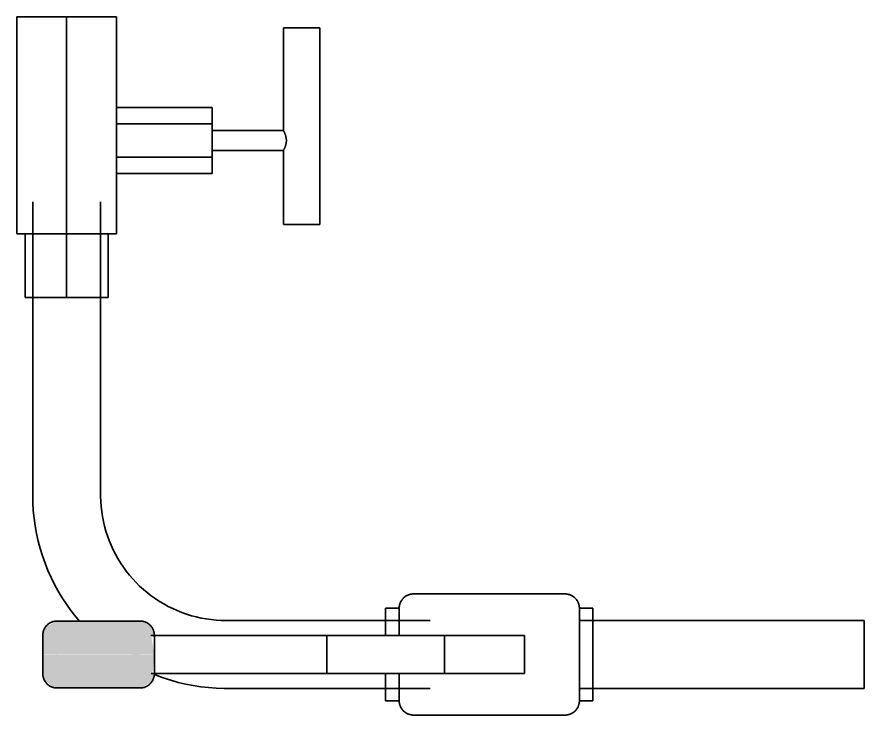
# Model space of a CAD drawing. Header units: millimetres. Extents: x -11989 to -4071, y -1478 to 4600.
# Drawn here: x -8574.5 to -8308.9, y 4125.8 to 4344.8 of the extents above; entities that cross this region are included whole.
import ezdxf

# ---------------------------------------------------------------- set-up
doc = ezdxf.new("R2010")
doc.units = ezdxf.units.MM
doc.layers.add('P-PIPE', color=7, linetype='Continuous', lineweight=35)

# ---------------------------------------------------------------- blocks, each defined once
blk = doc.blocks.new('Закладная угловая СГК_до70гр_ - Закладная угловая СГК_до70гр_-22057775-Разрез 4')
at = {"layer": 'P-PIPE', "true_color": 0xff8000}
for points in [[(-8566.45, 4144.85), (-8561.95, 4144.85), (-8561.95, 4155.35), (-8565.2, 4153.68), (-8565.44, 4153.53), (-8566.14, 4152.14), (-8566.45, 4150.05)], [(-8539.56, 4144.85), (-8535.95, 4144.85), (-8535.95, 4155.35), (-8561.95, 4155.35), (-8561.95, 4144.85)], [(-8532.11, 4144.85), (-8531.45, 4144.85), (-8532.47, 4150.85), (-8531.57, 4150.85), (-8532.11, 4152.95), (-8532.77, 4153.73), (-8534.02, 4154.54), (-8535.95, 4155.35), (-8535.95, 4144.85), (-8532.77, 4144.85)], [(-8561.95, 4134.35), (-8561.95, 4144.85), (-8566.45, 4144.84), (-8566.45, 4139.65), (-8565.88, 4137), (-8564.24, 4135.42), (-8563.88, 4135.16)], [(-8539.56, 4134.35), (-8535.95, 4134.35), (-8535.95, 4144.85), (-8561.95, 4144.84), (-8561.95, 4134.35)], [(-8535.95, 4134.35), (-8533.18, 4135.76), (-8532.77, 4136.09), (-8531.8, 4137.25), (-8531.57, 4138.85), (-8532.47, 4138.85), (-8531.95, 4139.69), (-8531.45, 4144.85), (-8535.95, 4144.84), (-8535.95, 4135.76)]]:
    blk.add_hatch(color=30, dxfattribs=at).paths.add_polyline_path(points)
at = {"layer": 'P-PIPE'}
for p, q in [((-8574.54, 4344.85), (-8558.95, 4344.85)), ((-8574.54, 4344.85), (-8574.54, 4276.85)), ((-8558.95, 4344.85), (-8543.36, 4344.85)), ((-8558.95, 4344.85), (-8558.95, 4276.85)), ((-8543.36, 4344.85), (-8543.36, 4276.85)), ((-8491, 4341.45), (-8491, 4309.24)), ((-8491, 4341.45), (-8479.54, 4341.45)), ((-8479.54, 4279.77), (-8479.54, 4341.45)), ((-8543.36, 4316.48), (-8513.36, 4316.48)), ((-8513.36, 4316.48), (-8513.36, 4311.29)), ((-8543.36, 4311.29), (-8513.36, 4311.29)), ((-8543.36, 4311.29), (-8543.36, 4300.9)), ((-8513.36, 4311.29), (-8513.36, 4300.9)), ((-8491, 4309.24), (-8513.36, 4309.24)), ((-8513.36, 4302.94), (-8491, 4302.94)), ((-8491, 4302.94), (-8491, 4279.77)), ((-8513.36, 4300.9), (-8543.36, 4300.9)), ((-8513.36, 4300.9), (-8513.36, 4295.7)), ((-8543.36, 4295.7), (-8513.36, 4295.7)), ((-8569.6, 4286.85), (-8569.6, 4194.85)), ((-8548.3, 4194.85), (-8548.3, 4286.85)), ((-8491, 4279.77), (-8479.54, 4279.77)), ((-8558.95, 4276.85), (-8574.54, 4276.85)), ((-8571.94, 4276.85), (-8571.94, 4256.85)), ((-8558.95, 4276.85), (-8558.95, 4256.85)), ((-8543.36, 4276.85), (-8558.95, 4276.85)), ((-8545.96, 4276.85), (-8545.96, 4256.85)), ((-8558.95, 4256.85), (-8571.94, 4256.85)), ((-8545.96, 4256.85), (-8558.95, 4256.85)), ((-8402.7, 4163.85), (-8450.2, 4163.85)), ((-8454.7, 4159.35), (-8458.95, 4159.35)), ((-8458.95, 4159.35), (-8458.95, 4150.9)), ((-8454.7, 4159.35), (-8454.7, 4150.9)), ((-8393.95, 4159.35), (-8398.2, 4159.35)), ((-8398.2, 4144.85), (-8398.2, 4159.35)), ((-8393.95, 4144.85), (-8393.95, 4159.35)), ((-8535.95, 4155.35), (-8561.95, 4155.35)), ((-8444.95, 4155.5), (-8508.95, 4155.5)), ((-8308.95, 4155.5), (-8398.4, 4155.5)), ((-8308.95, 4155.5), (-8308.95, 4134.2)), ((-8532.55, 4150.85), (-8477.37, 4150.85)), ((-8477.37, 4150.85), (-8440.45, 4150.85)), ((-8477.37, 4150.85), (-8477.37, 4138.85)), ((-8440.45, 4150.85), (-8415.45, 4150.85)), ((-8440.45, 4150.85), (-8440.45, 4138.85)), ((-8415.45, 4150.85), (-8415.45, 4138.85)), ((-8398.2, 4130.35), (-8398.2, 4144.85)), ((-8393.95, 4130.35), (-8393.95, 4144.85)), ((-8477.37, 4138.85), (-8532.47, 4138.85)), ((-8440.45, 4138.85), (-8477.37, 4138.85)), ((-8458.95, 4138.8), (-8458.95, 4130.35)), ((-8454.7, 4138.8), (-8454.7, 4130.35)), ((-8415.45, 4138.85), (-8440.45, 4138.85)), ((-8561.95, 4134.35), (-8535.95, 4134.35)), ((-8508.95, 4134.2), (-8444.95, 4134.2)), ((-8398.38, 4134.2), (-8308.95, 4134.2)), ((-8458.95, 4130.35), (-8454.7, 4130.35)), ((-8398.2, 4130.35), (-8393.95, 4130.35)), ((-8450.2, 4125.85), (-8402.7, 4125.85))]:
    blk.add_line(p, q, dxfattribs=at)
at = {"layer": 'P-PIPE', "flags": 128}
for points in [[(-8569.6, 4194.85), (-8569.55, 4192.42), (-8569.4, 4190), (-8569.16, 4187.59), (-8568.82, 4185.19), (-8568.39, 4182.8), (-8567.86, 4180.43), (-8567.24, 4178.09), (-8566.52, 4175.77), (-8565.71, 4173.48), (-8564.81, 4171.23), (-8563.82, 4169.02), (-8562.74, 4166.84), (-8561.58, 4164.71), (-8560.33, 4162.63), (-8559, 4160.6), (-8557.59, 4158.63), (-8556.11, 4156.71), (-8554.96, 4155.35)], [(-8508.95, 4155.5), (-8510.52, 4155.53), (-8512.09, 4155.63), (-8513.66, 4155.78), (-8515.22, 4156), (-8516.77, 4156.28), (-8518.3, 4156.63), (-8519.82, 4157.03), (-8521.33, 4157.5), (-8522.81, 4158.02), (-8524.27, 4158.61), (-8525.71, 4159.25), (-8527.12, 4159.95), (-8528.5, 4160.7), (-8529.85, 4161.51), (-8531.17, 4162.37), (-8532.45, 4163.29), (-8533.69, 4164.25), (-8534.89, 4165.27), (-8536.06, 4166.33), (-8537.18, 4167.43), (-8538.25, 4168.58), (-8539.28, 4169.78), (-8540.25, 4171.01), (-8541.18, 4172.28), (-8542.06, 4173.59), (-8542.88, 4174.93), (-8543.65, 4176.3), (-8544.37, 4177.71), (-8545.02, 4179.14), (-8545.62, 4180.59), (-8546.16, 4182.07), (-8546.65, 4183.57), (-8547.07, 4185.08), (-8547.43, 4186.62), (-8547.73, 4188.16), (-8547.96, 4189.72), (-8548.14, 4191.28), (-8548.25, 4192.85), (-8548.3, 4194.42), (-8548.3, 4194.85)], [(-8454.7, 4159.35), (-8454.69, 4159.53), (-8454.68, 4159.71), (-8454.67, 4159.89), (-8454.64, 4160.07), (-8454.61, 4160.24), (-8454.57, 4160.42), (-8454.52, 4160.59), (-8454.47, 4160.77), (-8454.41, 4160.93), (-8454.34, 4161.1), (-8454.27, 4161.27), (-8454.19, 4161.43), (-8454.1, 4161.59), (-8454.01, 4161.74), (-8453.91, 4161.89), (-8453.81, 4162.04), (-8453.7, 4162.18), (-8453.58, 4162.32), (-8453.46, 4162.45), (-8453.33, 4162.58), (-8453.2, 4162.7), (-8453.06, 4162.82), (-8452.92, 4162.93), (-8452.78, 4163.04), (-8452.63, 4163.14), (-8452.48, 4163.23), (-8452.32, 4163.32), (-8452.16, 4163.4), (-8451.99, 4163.48), (-8451.83, 4163.54), (-8451.66, 4163.61), (-8451.49, 4163.66), (-8451.31, 4163.71), (-8451.14, 4163.75), (-8450.96, 4163.78), (-8450.78, 4163.81), (-8450.61, 4163.83), (-8450.43, 4163.84), (-8450.25, 4163.85), (-8450.2, 4163.85)], [(-8402.7, 4163.85), (-8402.52, 4163.85), (-8402.34, 4163.84), (-8402.16, 4163.82), (-8401.98, 4163.79), (-8401.8, 4163.76), (-8401.63, 4163.72), (-8401.45, 4163.67), (-8401.28, 4163.62), (-8401.11, 4163.56), (-8400.95, 4163.49), (-8400.78, 4163.42), (-8400.62, 4163.34), (-8400.46, 4163.25), (-8400.31, 4163.16), (-8400.16, 4163.06), (-8400.01, 4162.96), (-8399.87, 4162.85), (-8399.73, 4162.73), (-8399.6, 4162.61), (-8399.47, 4162.48), (-8399.35, 4162.35), (-8399.23, 4162.22), (-8399.12, 4162.08), (-8399.01, 4161.93), (-8398.91, 4161.78), (-8398.82, 4161.63), (-8398.73, 4161.47), (-8398.65, 4161.31), (-8398.57, 4161.15), (-8398.5, 4160.98), (-8398.44, 4160.81), (-8398.39, 4160.64), (-8398.34, 4160.47), (-8398.3, 4160.29), (-8398.26, 4160.11), (-8398.24, 4159.94), (-8398.22, 4159.76), (-8398.2, 4159.58), (-8398.2, 4159.4), (-8398.2, 4159.35)], [(-8454.7, 4156.03), (-8454.7, 4156.39), (-8454.7, 4156.73), (-8454.7, 4157.05), (-8454.7, 4157.35), (-8454.7, 4157.64), (-8454.7, 4157.9), (-8454.7, 4158.14), (-8454.7, 4158.36), (-8454.7, 4158.56), (-8454.7, 4158.74), (-8454.7, 4158.9), (-8454.7, 4159.03), (-8454.7, 4159.14), (-8454.7, 4159.23), (-8454.7, 4159.29), (-8454.7, 4159.33), (-8454.7, 4159.35), (-8454.7, 4159.35)], [(-8454.7, 4159.35), (-8454.7, 4159.34), (-8454.7, 4159.3), (-8454.7, 4159.25), (-8454.7, 4159.16), (-8454.7, 4159.06), (-8454.7, 4158.93), (-8454.7, 4158.78), (-8454.7, 4158.61), (-8454.7, 4158.42), (-8454.7, 4158.2), (-8454.7, 4157.97), (-8454.7, 4157.71), (-8454.7, 4157.43), (-8454.7, 4157.13), (-8454.7, 4156.82), (-8454.7, 4156.48), (-8454.7, 4156.12), (-8454.7, 4155.75), (-8454.7, 4155.36), (-8454.7, 4154.95), (-8454.7, 4154.53), (-8454.7, 4154.09), (-8454.7, 4153.63), (-8454.7, 4153.17), (-8454.7, 4152.68), (-8454.7, 4152.19), (-8454.7, 4151.68), (-8454.7, 4151.17), (-8454.7, 4150.85)], [(-8398.2, 4144.85), (-8398.2, 4145.43), (-8398.2, 4146.01), (-8398.2, 4146.59), (-8398.2, 4147.16), (-8398.2, 4147.73), (-8398.2, 4148.3), (-8398.2, 4148.86), (-8398.2, 4149.41), (-8398.2, 4149.96), (-8398.2, 4150.5), (-8398.2, 4151.03), (-8398.2, 4151.55), (-8398.2, 4152.05), (-8398.2, 4152.55), (-8398.2, 4153.04), (-8398.2, 4153.51), (-8398.2, 4153.97), (-8398.2, 4154.41), (-8398.2, 4154.84), (-8398.2, 4155.25), (-8398.2, 4155.65), (-8398.2, 4156.03), (-8398.2, 4156.39), (-8398.2, 4156.73), (-8398.2, 4157.05), (-8398.2, 4157.35), (-8398.2, 4157.64), (-8398.2, 4157.9), (-8398.2, 4158.14), (-8398.2, 4158.36), (-8398.2, 4158.56), (-8398.2, 4158.74), (-8398.2, 4158.9), (-8398.2, 4159.03), (-8398.2, 4159.14), (-8398.2, 4159.23), (-8398.2, 4159.29), (-8398.2, 4159.33), (-8398.2, 4159.35), (-8398.2, 4159.35)], [(-8398.2, 4159.35), (-8398.2, 4159.34), (-8398.2, 4159.3), (-8398.2, 4159.25), (-8398.2, 4159.16), (-8398.2, 4159.06), (-8398.2, 4158.93), (-8398.2, 4158.78), (-8398.2, 4158.61), (-8398.2, 4158.42), (-8398.2, 4158.2), (-8398.2, 4157.97), (-8398.2, 4157.71), (-8398.2, 4157.43), (-8398.2, 4157.13), (-8398.2, 4156.82), (-8398.2, 4156.48), (-8398.2, 4156.12)], [(-8566.45, 4150.85), (-8566.44, 4151.03), (-8566.43, 4151.21), (-8566.42, 4151.39), (-8566.39, 4151.57), (-8566.36, 4151.74), (-8566.32, 4151.92), (-8566.27, 4152.09), (-8566.22, 4152.27), (-8566.16, 4152.43), (-8566.09, 4152.6), (-8566.02, 4152.77), (-8565.94, 4152.93), (-8565.85, 4153.09), (-8565.76, 4153.24), (-8565.66, 4153.39), (-8565.56, 4153.54), (-8565.45, 4153.68), (-8565.33, 4153.82), (-8565.21, 4153.95), (-8565.08, 4154.08), (-8564.95, 4154.2), (-8564.81, 4154.32), (-8564.67, 4154.43), (-8564.53, 4154.54), (-8564.38, 4154.64), (-8564.23, 4154.73), (-8564.07, 4154.82), (-8563.91, 4154.9), (-8563.74, 4154.98), (-8563.58, 4155.04), (-8563.41, 4155.11), (-8563.24, 4155.16), (-8563.06, 4155.21), (-8562.89, 4155.25), (-8562.71, 4155.28), (-8562.53, 4155.31), (-8562.36, 4155.33), (-8562.18, 4155.34), (-8562, 4155.35), (-8561.95, 4155.35)], [(-8535.95, 4155.35), (-8535.77, 4155.35), (-8535.59, 4155.34), (-8535.41, 4155.32), (-8535.23, 4155.29), (-8535.05, 4155.26), (-8534.88, 4155.22), (-8534.7, 4155.17), (-8534.53, 4155.12), (-8534.36, 4155.06), (-8534.2, 4154.99), (-8534.03, 4154.92), (-8533.87, 4154.84), (-8533.71, 4154.75), (-8533.56, 4154.66), (-8533.41, 4154.56), (-8533.26, 4154.46), (-8533.12, 4154.35), (-8532.98, 4154.23), (-8532.85, 4154.11), (-8532.72, 4153.98), (-8532.6, 4153.85), (-8532.48, 4153.72), (-8532.37, 4153.58), (-8532.26, 4153.43), (-8532.16, 4153.28), (-8532.07, 4153.13), (-8531.98, 4152.97), (-8531.9, 4152.81), (-8531.82, 4152.65), (-8531.75, 4152.48), (-8531.69, 4152.31), (-8531.64, 4152.14), (-8531.59, 4151.97), (-8531.55, 4151.79), (-8531.51, 4151.61), (-8531.49, 4151.44), (-8531.47, 4151.26), (-8531.45, 4151.08), (-8531.45, 4150.9), (-8531.45, 4150.85)], [(-8566.45, 4144.85), (-8566.45, 4145.09), (-8566.45, 4145.33), (-8566.45, 4145.57), (-8566.45, 4145.81), (-8566.45, 4146.04), (-8566.45, 4146.28), (-8566.45, 4146.51), (-8566.45, 4146.74), (-8566.45, 4146.96), (-8566.45, 4147.19), (-8566.45, 4147.41), (-8566.45, 4147.62), (-8566.45, 4147.83), (-8566.45, 4148.04), (-8566.45, 4148.24), (-8566.45, 4148.43), (-8566.45, 4148.62), (-8566.45, 4148.81), (-8566.45, 4148.98), (-8566.45, 4149.15), (-8566.45, 4149.32), (-8566.45, 4149.47), (-8566.45, 4149.62), (-8566.45, 4149.76), (-8566.45, 4149.9), (-8566.45, 4150.02), (-8566.45, 4150.14), (-8566.45, 4150.25), (-8566.45, 4150.35), (-8566.45, 4150.44), (-8566.45, 4150.52), (-8566.45, 4150.6), (-8566.45, 4150.66), (-8566.45, 4150.72), (-8566.45, 4150.76), (-8566.45, 4150.8), (-8566.45, 4150.82), (-8566.45, 4150.84), (-8566.45, 4150.85)], [(-8566.45, 4150.85), (-8566.45, 4150.84), (-8566.45, 4150.83), (-8566.45, 4150.81), (-8566.45, 4150.77), (-8566.45, 4150.73), (-8566.45, 4150.68), (-8566.45, 4150.62), (-8566.45, 4150.54), (-8566.45, 4150.46), (-8566.45, 4150.38), (-8566.45, 4150.28), (-8566.45, 4150.17), (-8566.45, 4150.06), (-8566.45, 4149.93), (-8566.45, 4149.8), (-8566.45, 4149.66), (-8566.45, 4149.52), (-8566.45, 4149.36), (-8566.45, 4149.2), (-8566.45, 4149.03), (-8566.45, 4148.85), (-8566.45, 4148.67), (-8566.45, 4148.48), (-8566.45, 4148.29), (-8566.45, 4148.09), (-8566.45, 4147.89), (-8566.45, 4147.68), (-8566.45, 4147.46), (-8566.45, 4147.25), (-8566.45, 4147.02), (-8566.45, 4146.8), (-8566.45, 4146.57), (-8566.45, 4146.34), (-8566.45, 4146.11), (-8566.45, 4145.87), (-8566.45, 4145.63), (-8566.45, 4145.39), (-8566.45, 4145.15), (-8566.45, 4144.91), (-8566.45, 4144.85)], [(-8531.45, 4144.85), (-8531.45, 4145.09), (-8531.45, 4145.33), (-8531.45, 4145.57), (-8531.45, 4145.81), (-8531.45, 4146.04), (-8531.45, 4146.28), (-8531.45, 4146.51), (-8531.45, 4146.74), (-8531.45, 4146.96), (-8531.45, 4147.19), (-8531.45, 4147.41), (-8531.45, 4147.62), (-8531.45, 4147.83), (-8531.45, 4148.04), (-8531.45, 4148.24), (-8531.45, 4148.43), (-8531.45, 4148.62), (-8531.45, 4148.81), (-8531.45, 4148.98), (-8531.45, 4149.15), (-8531.45, 4149.32), (-8531.45, 4149.47), (-8531.45, 4149.62), (-8531.45, 4149.76), (-8531.45, 4149.9), (-8531.45, 4150.02), (-8531.45, 4150.14), (-8531.45, 4150.25), (-8531.45, 4150.35), (-8531.45, 4150.44), (-8531.45, 4150.52), (-8531.45, 4150.6), (-8531.45, 4150.66), (-8531.45, 4150.72), (-8531.45, 4150.76), (-8531.45, 4150.8), (-8531.45, 4150.82), (-8531.45, 4150.84), (-8531.45, 4150.85)], [(-8531.45, 4150.85), (-8531.45, 4150.84), (-8531.45, 4150.83), (-8531.45, 4150.81), (-8531.45, 4150.77), (-8531.45, 4150.73), (-8531.45, 4150.68), (-8531.45, 4150.62), (-8531.45, 4150.54), (-8531.45, 4150.46), (-8531.45, 4150.38), (-8531.45, 4150.28), (-8531.45, 4150.17), (-8531.45, 4150.06), (-8531.45, 4149.93), (-8531.45, 4149.8), (-8531.45, 4149.66), (-8531.45, 4149.52), (-8531.45, 4149.36), (-8531.45, 4149.2), (-8531.45, 4149.03), (-8531.45, 4148.85), (-8531.45, 4148.67), (-8531.45, 4148.48), (-8531.45, 4148.29), (-8531.45, 4148.09), (-8531.45, 4147.89), (-8531.45, 4147.68), (-8531.45, 4147.46), (-8531.45, 4147.25), (-8531.45, 4147.02)], [(-8566.45, 4144.85), (-8566.45, 4144.61), (-8566.45, 4144.37), (-8566.45, 4144.13), (-8566.45, 4143.89), (-8566.45, 4143.66), (-8566.45, 4143.42), (-8566.45, 4143.19), (-8566.45, 4142.96), (-8566.45, 4142.74), (-8566.45, 4142.51), (-8566.45, 4142.29), (-8566.45, 4142.08), (-8566.45, 4141.87), (-8566.45, 4141.66), (-8566.45, 4141.46), (-8566.45, 4141.27), (-8566.45, 4141.08), (-8566.45, 4140.89), (-8566.45, 4140.72), (-8566.45, 4140.55), (-8566.45, 4140.38), (-8566.45, 4140.23), (-8566.45, 4140.08), (-8566.45, 4139.93), (-8566.45, 4139.8), (-8566.45, 4139.68), (-8566.45, 4139.56), (-8566.45, 4139.45), (-8566.45, 4139.35), (-8566.45, 4139.26), (-8566.45, 4139.17), (-8566.45, 4139.1), (-8566.45, 4139.04), (-8566.45, 4138.98), (-8566.45, 4138.94), (-8566.45, 4138.9), (-8566.45, 4138.87), (-8566.45, 4138.86), (-8566.45, 4138.85)], [(-8566.45, 4138.85), (-8566.45, 4138.85), (-8566.45, 4138.87), (-8566.45, 4138.89), (-8566.45, 4138.93), (-8566.45, 4138.97), (-8566.45, 4139.02), (-8566.45, 4139.08), (-8566.45, 4139.15), (-8566.45, 4139.23), (-8566.45, 4139.32), (-8566.45, 4139.42), (-8566.45, 4139.53), (-8566.45, 4139.64), (-8566.45, 4139.77), (-8566.45, 4139.9), (-8566.45, 4140.04), (-8566.45, 4140.18), (-8566.45, 4140.34), (-8566.45, 4140.5), (-8566.45, 4140.67), (-8566.45, 4140.84), (-8566.45, 4141.03), (-8566.45, 4141.21), (-8566.45, 4141.41), (-8566.45, 4141.61), (-8566.45, 4141.81), (-8566.45, 4142.02), (-8566.45, 4142.24), (-8566.45, 4142.45), (-8566.45, 4142.68), (-8566.45, 4142.9), (-8566.45, 4143.13), (-8566.45, 4143.36), (-8566.45, 4143.59), (-8566.45, 4143.83), (-8566.45, 4144.07), (-8566.45, 4144.31), (-8566.45, 4144.54), (-8566.45, 4144.78), (-8566.45, 4144.84)], [(-8531.45, 4138.85), (-8531.45, 4138.85), (-8531.45, 4138.87), (-8531.45, 4138.89), (-8531.45, 4138.93), (-8531.45, 4138.97), (-8531.45, 4139.02), (-8531.45, 4139.08), (-8531.45, 4139.15), (-8531.45, 4139.23), (-8531.45, 4139.32), (-8531.45, 4139.42), (-8531.45, 4139.53), (-8531.45, 4139.64), (-8531.45, 4139.77), (-8531.45, 4139.9), (-8531.45, 4140.04), (-8531.45, 4140.18), (-8531.45, 4140.34), (-8531.45, 4140.5), (-8531.45, 4140.67), (-8531.45, 4140.84), (-8531.45, 4141.03), (-8531.45, 4141.21), (-8531.45, 4141.41), (-8531.45, 4141.61), (-8531.45, 4141.81), (-8531.45, 4142.02), (-8531.45, 4142.24), (-8531.45, 4142.45), (-8531.45, 4142.68), (-8531.45, 4142.9), (-8531.45, 4143.13), (-8531.45, 4143.36), (-8531.45, 4143.59), (-8531.45, 4143.83), (-8531.45, 4144.07), (-8531.45, 4144.31), (-8531.45, 4144.54), (-8531.45, 4144.78), (-8531.45, 4144.85)], [(-8398.2, 4130.35), (-8398.2, 4130.36), (-8398.2, 4130.4), (-8398.2, 4130.45), (-8398.2, 4130.53), (-8398.2, 4130.64), (-8398.2, 4130.77), (-8398.2, 4130.91), (-8398.2, 4131.09), (-8398.2, 4131.28), (-8398.2, 4131.49), (-8398.2, 4131.73), (-8398.2, 4131.99), (-8398.2, 4132.27), (-8398.2, 4132.56), (-8398.2, 4132.88), (-8398.2, 4133.22), (-8398.2, 4133.57), (-8398.2, 4133.95), (-8398.2, 4134.34), (-8398.2, 4134.75), (-8398.2, 4135.17), (-8398.2, 4135.61), (-8398.2, 4136.07), (-8398.2, 4136.53), (-8398.2, 4137.02), (-8398.2, 4137.51), (-8398.2, 4138.02), (-8398.2, 4138.53), (-8398.2, 4139.06), (-8398.2, 4139.6), (-8398.2, 4140.14), (-8398.2, 4140.69), (-8398.2, 4141.25), (-8398.2, 4141.82), (-8398.2, 4142.39), (-8398.2, 4142.96), (-8398.2, 4143.53), (-8398.2, 4144.11), (-8398.2, 4144.69), (-8398.2, 4144.85)], [(-8531.45, 4142.51), (-8531.45, 4142.29), (-8531.45, 4142.08), (-8531.45, 4141.87), (-8531.45, 4141.66), (-8531.45, 4141.46), (-8531.45, 4141.27), (-8531.45, 4141.08), (-8531.45, 4140.89), (-8531.45, 4140.72), (-8531.45, 4140.55), (-8531.45, 4140.38), (-8531.45, 4140.23), (-8531.45, 4140.08), (-8531.45, 4139.93), (-8531.45, 4139.8), (-8531.45, 4139.68), (-8531.45, 4139.56), (-8531.45, 4139.45), (-8531.45, 4139.35), (-8531.45, 4139.26), (-8531.45, 4139.17), (-8531.45, 4139.1), (-8531.45, 4139.04), (-8531.45, 4138.98), (-8531.45, 4138.94), (-8531.45, 4138.9), (-8531.45, 4138.87), (-8531.45, 4138.86), (-8531.45, 4138.85)], [(-8561.95, 4134.35), (-8562.13, 4134.35), (-8562.31, 4134.36), (-8562.49, 4134.38), (-8562.66, 4134.41), (-8562.84, 4134.44), (-8563.02, 4134.48), (-8563.19, 4134.52), (-8563.36, 4134.58), (-8563.53, 4134.64), (-8563.7, 4134.7), (-8563.86, 4134.78), (-8564.03, 4134.86), (-8564.18, 4134.94), (-8564.34, 4135.04), (-8564.49, 4135.14), (-8564.64, 4135.24), (-8564.78, 4135.35), (-8564.91, 4135.47), (-8565.05, 4135.59), (-8565.18, 4135.71), (-8565.3, 4135.85), (-8565.42, 4135.98), (-8565.53, 4136.12), (-8565.63, 4136.27), (-8565.73, 4136.42), (-8565.83, 4136.57), (-8565.92, 4136.73), (-8566, 4136.89), (-8566.07, 4137.05), (-8566.14, 4137.22), (-8566.2, 4137.39), (-8566.26, 4137.56), (-8566.31, 4137.73), (-8566.35, 4137.91), (-8566.38, 4138.08), (-8566.41, 4138.26), (-8566.43, 4138.44), (-8566.44, 4138.62), (-8566.45, 4138.8), (-8566.45, 4138.85)], [(-8531.45, 4138.85), (-8531.45, 4138.67), (-8531.46, 4138.49), (-8531.48, 4138.31), (-8531.51, 4138.13), (-8531.54, 4137.96), (-8531.58, 4137.78), (-8531.62, 4137.61), (-8531.68, 4137.43), (-8531.74, 4137.26), (-8531.8, 4137.1), (-8531.88, 4136.93), (-8531.96, 4136.77), (-8532.04, 4136.61), (-8532.14, 4136.46), (-8532.23, 4136.31), (-8532.34, 4136.16), (-8532.45, 4136.02), (-8532.56, 4135.88), (-8532.69, 4135.75), (-8532.81, 4135.62), (-8532.94, 4135.5), (-8533.08, 4135.38), (-8533.22, 4135.27), (-8533.37, 4135.16), (-8533.52, 4135.06), (-8533.67, 4134.97), (-8533.83, 4134.88), (-8533.99, 4134.8), (-8534.15, 4134.72), (-8534.32, 4134.66), (-8534.49, 4134.59), (-8534.66, 4134.54), (-8534.83, 4134.49), (-8535.01, 4134.45), (-8535.18, 4134.42), (-8535.36, 4134.39), (-8535.54, 4134.37), (-8535.72, 4134.36), (-8535.9, 4134.35), (-8535.95, 4134.35)], [(-8531.6, 4138.6), (-8530.92, 4138.32), (-8528.65, 4137.49), (-8526.34, 4136.75), (-8524, 4136.1), (-8521.64, 4135.54), (-8519.26, 4135.08), (-8516.86, 4134.72), (-8514.45, 4134.45), (-8512.03, 4134.28), (-8509.6, 4134.2), (-8508.95, 4134.2)], [(-8454.7, 4138.67), (-8454.7, 4138.15), (-8454.7, 4137.64), (-8454.7, 4137.15), (-8454.7, 4136.66), (-8454.7, 4136.19), (-8454.7, 4135.73), (-8454.7, 4135.29), (-8454.7, 4134.86), (-8454.7, 4134.45), (-8454.7, 4134.05), (-8454.7, 4133.67), (-8454.7, 4133.31), (-8454.7, 4132.97), (-8454.7, 4132.65), (-8454.7, 4132.34), (-8454.7, 4132.06), (-8454.7, 4131.8), (-8454.7, 4131.56), (-8454.7, 4131.34), (-8454.7, 4131.14), (-8454.7, 4130.96), (-8454.7, 4130.8), (-8454.7, 4130.67), (-8454.7, 4130.56), (-8454.7, 4130.47), (-8454.7, 4130.41), (-8454.7, 4130.37), (-8454.7, 4130.35), (-8454.7, 4130.35)], [(-8454.7, 4130.35), (-8454.7, 4130.36), (-8454.7, 4130.4), (-8454.7, 4130.45), (-8454.7, 4130.53), (-8454.7, 4130.64), (-8454.7, 4130.77), (-8454.7, 4130.91), (-8454.7, 4131.09), (-8454.7, 4131.28), (-8454.7, 4131.49), (-8454.7, 4131.73), (-8454.7, 4131.99), (-8454.7, 4132.27), (-8454.7, 4132.56), (-8454.7, 4132.88), (-8454.7, 4133.22)], [(-8398.2, 4133.31), (-8398.2, 4132.97), (-8398.2, 4132.65), (-8398.2, 4132.34), (-8398.2, 4132.06), (-8398.2, 4131.8), (-8398.2, 4131.56), (-8398.2, 4131.34), (-8398.2, 4131.14), (-8398.2, 4130.96), (-8398.2, 4130.8), (-8398.2, 4130.67), (-8398.2, 4130.56), (-8398.2, 4130.47), (-8398.2, 4130.41), (-8398.2, 4130.37), (-8398.2, 4130.35), (-8398.2, 4130.35)], [(-8450.2, 4125.85), (-8450.38, 4125.85), (-8450.56, 4125.86), (-8450.74, 4125.88), (-8450.91, 4125.91), (-8451.09, 4125.94), (-8451.27, 4125.98), (-8451.44, 4126.02), (-8451.61, 4126.08), (-8451.78, 4126.14), (-8451.95, 4126.2), (-8452.11, 4126.28), (-8452.28, 4126.36), (-8452.43, 4126.44), (-8452.59, 4126.54), (-8452.74, 4126.64), (-8452.89, 4126.74), (-8453.03, 4126.85), (-8453.16, 4126.97), (-8453.3, 4127.09), (-8453.43, 4127.21), (-8453.55, 4127.35), (-8453.67, 4127.48), (-8453.78, 4127.62), (-8453.88, 4127.77), (-8453.98, 4127.92), (-8454.08, 4128.07), (-8454.17, 4128.23), (-8454.25, 4128.39), (-8454.32, 4128.55), (-8454.39, 4128.72), (-8454.45, 4128.89), (-8454.51, 4129.06), (-8454.56, 4129.23), (-8454.6, 4129.41), (-8454.63, 4129.58), (-8454.66, 4129.76), (-8454.68, 4129.94), (-8454.69, 4130.12), (-8454.7, 4130.3), (-8454.7, 4130.35)], [(-8398.2, 4130.35), (-8398.2, 4130.17), (-8398.21, 4129.99), (-8398.23, 4129.81), (-8398.26, 4129.63), (-8398.29, 4129.46), (-8398.33, 4129.28), (-8398.37, 4129.11), (-8398.43, 4128.93), (-8398.49, 4128.76), (-8398.55, 4128.6), (-8398.63, 4128.43), (-8398.71, 4128.27), (-8398.79, 4128.11), (-8398.89, 4127.96), (-8398.98, 4127.81), (-8399.09, 4127.66), (-8399.2, 4127.52), (-8399.31, 4127.38), (-8399.44, 4127.25), (-8399.56, 4127.12), (-8399.69, 4127), (-8399.83, 4126.88), (-8399.97, 4126.77), (-8400.12, 4126.66), (-8400.27, 4126.56), (-8400.42, 4126.47), (-8400.58, 4126.38), (-8400.74, 4126.3), (-8400.9, 4126.22), (-8401.07, 4126.16), (-8401.24, 4126.09), (-8401.41, 4126.04), (-8401.58, 4125.99), (-8401.76, 4125.95), (-8401.93, 4125.92), (-8402.11, 4125.89), (-8402.29, 4125.87), (-8402.47, 4125.86), (-8402.65, 4125.85), (-8402.7, 4125.85)]]:
    blk.add_lwpolyline(points, dxfattribs=at)
at = {"layer": 'P-PIPE'}
blk.add_open_spline([(-8491, 4302.94), (-8491, 4302.94), (-8490.98, 4302.97), (-8490.94, 4303.05), (-8490.9, 4303.13), (-8490.84, 4303.24), (-8490.78, 4303.37), (-8490.7, 4303.52), (-8490.63, 4303.68), (-8490.55, 4303.87), (-8490.47, 4304.06), (-8490.39, 4304.28), (-8490.31, 4304.5), (-8490.25, 4304.75), (-8490.18, 4305), (-8490.13, 4305.26), (-8490.09, 4305.53), (-8490.07, 4305.81), (-8490.06, 4306.09), (-8490.07, 4306.37), (-8490.09, 4306.65), (-8490.13, 4306.92), (-8490.18, 4307.18), (-8490.25, 4307.44), (-8490.31, 4307.68), (-8490.39, 4307.91), (-8490.47, 4308.12), (-8490.55, 4308.32), (-8490.63, 4308.5), (-8490.7, 4308.67), (-8490.78, 4308.82), (-8490.84, 4308.94), (-8490.9, 4309.05), (-8490.94, 4309.13), (-8490.98, 4309.22), (-8491, 4309.24), (-8491, 4309.24)], degree=3, knots=[0, 0, 0, 0, 0.055556, 0.083333, 0.111111, 0.138889, 0.166667, 0.194444, 0.222222, 0.25, 0.277778, 0.305556, 0.333333, 0.361111, 0.388889, 0.416667, 0.444444, 0.472222, 0.5, 0.527778, 0.555556, 0.583333, 0.611111, 0.638889, 0.666667, 0.694444, 0.722222, 0.75, 0.777778, 0.805556, 0.833333, 0.861111, 0.888889, 0.916667, 0.944444, 1, 1, 1, 1], dxfattribs=at)

msp = doc.modelspace()

# ---------------------------------------------------------------- block references
at = {"layer": 'P-PIPE'}
msp.add_blockref('Закладная угловая СГК_до70гр_ - Закладная угловая СГК_до70гр_-22057775-Разрез 4', (0, 0), dxfattribs=at)

doc.saveas('drawing.dxf')
